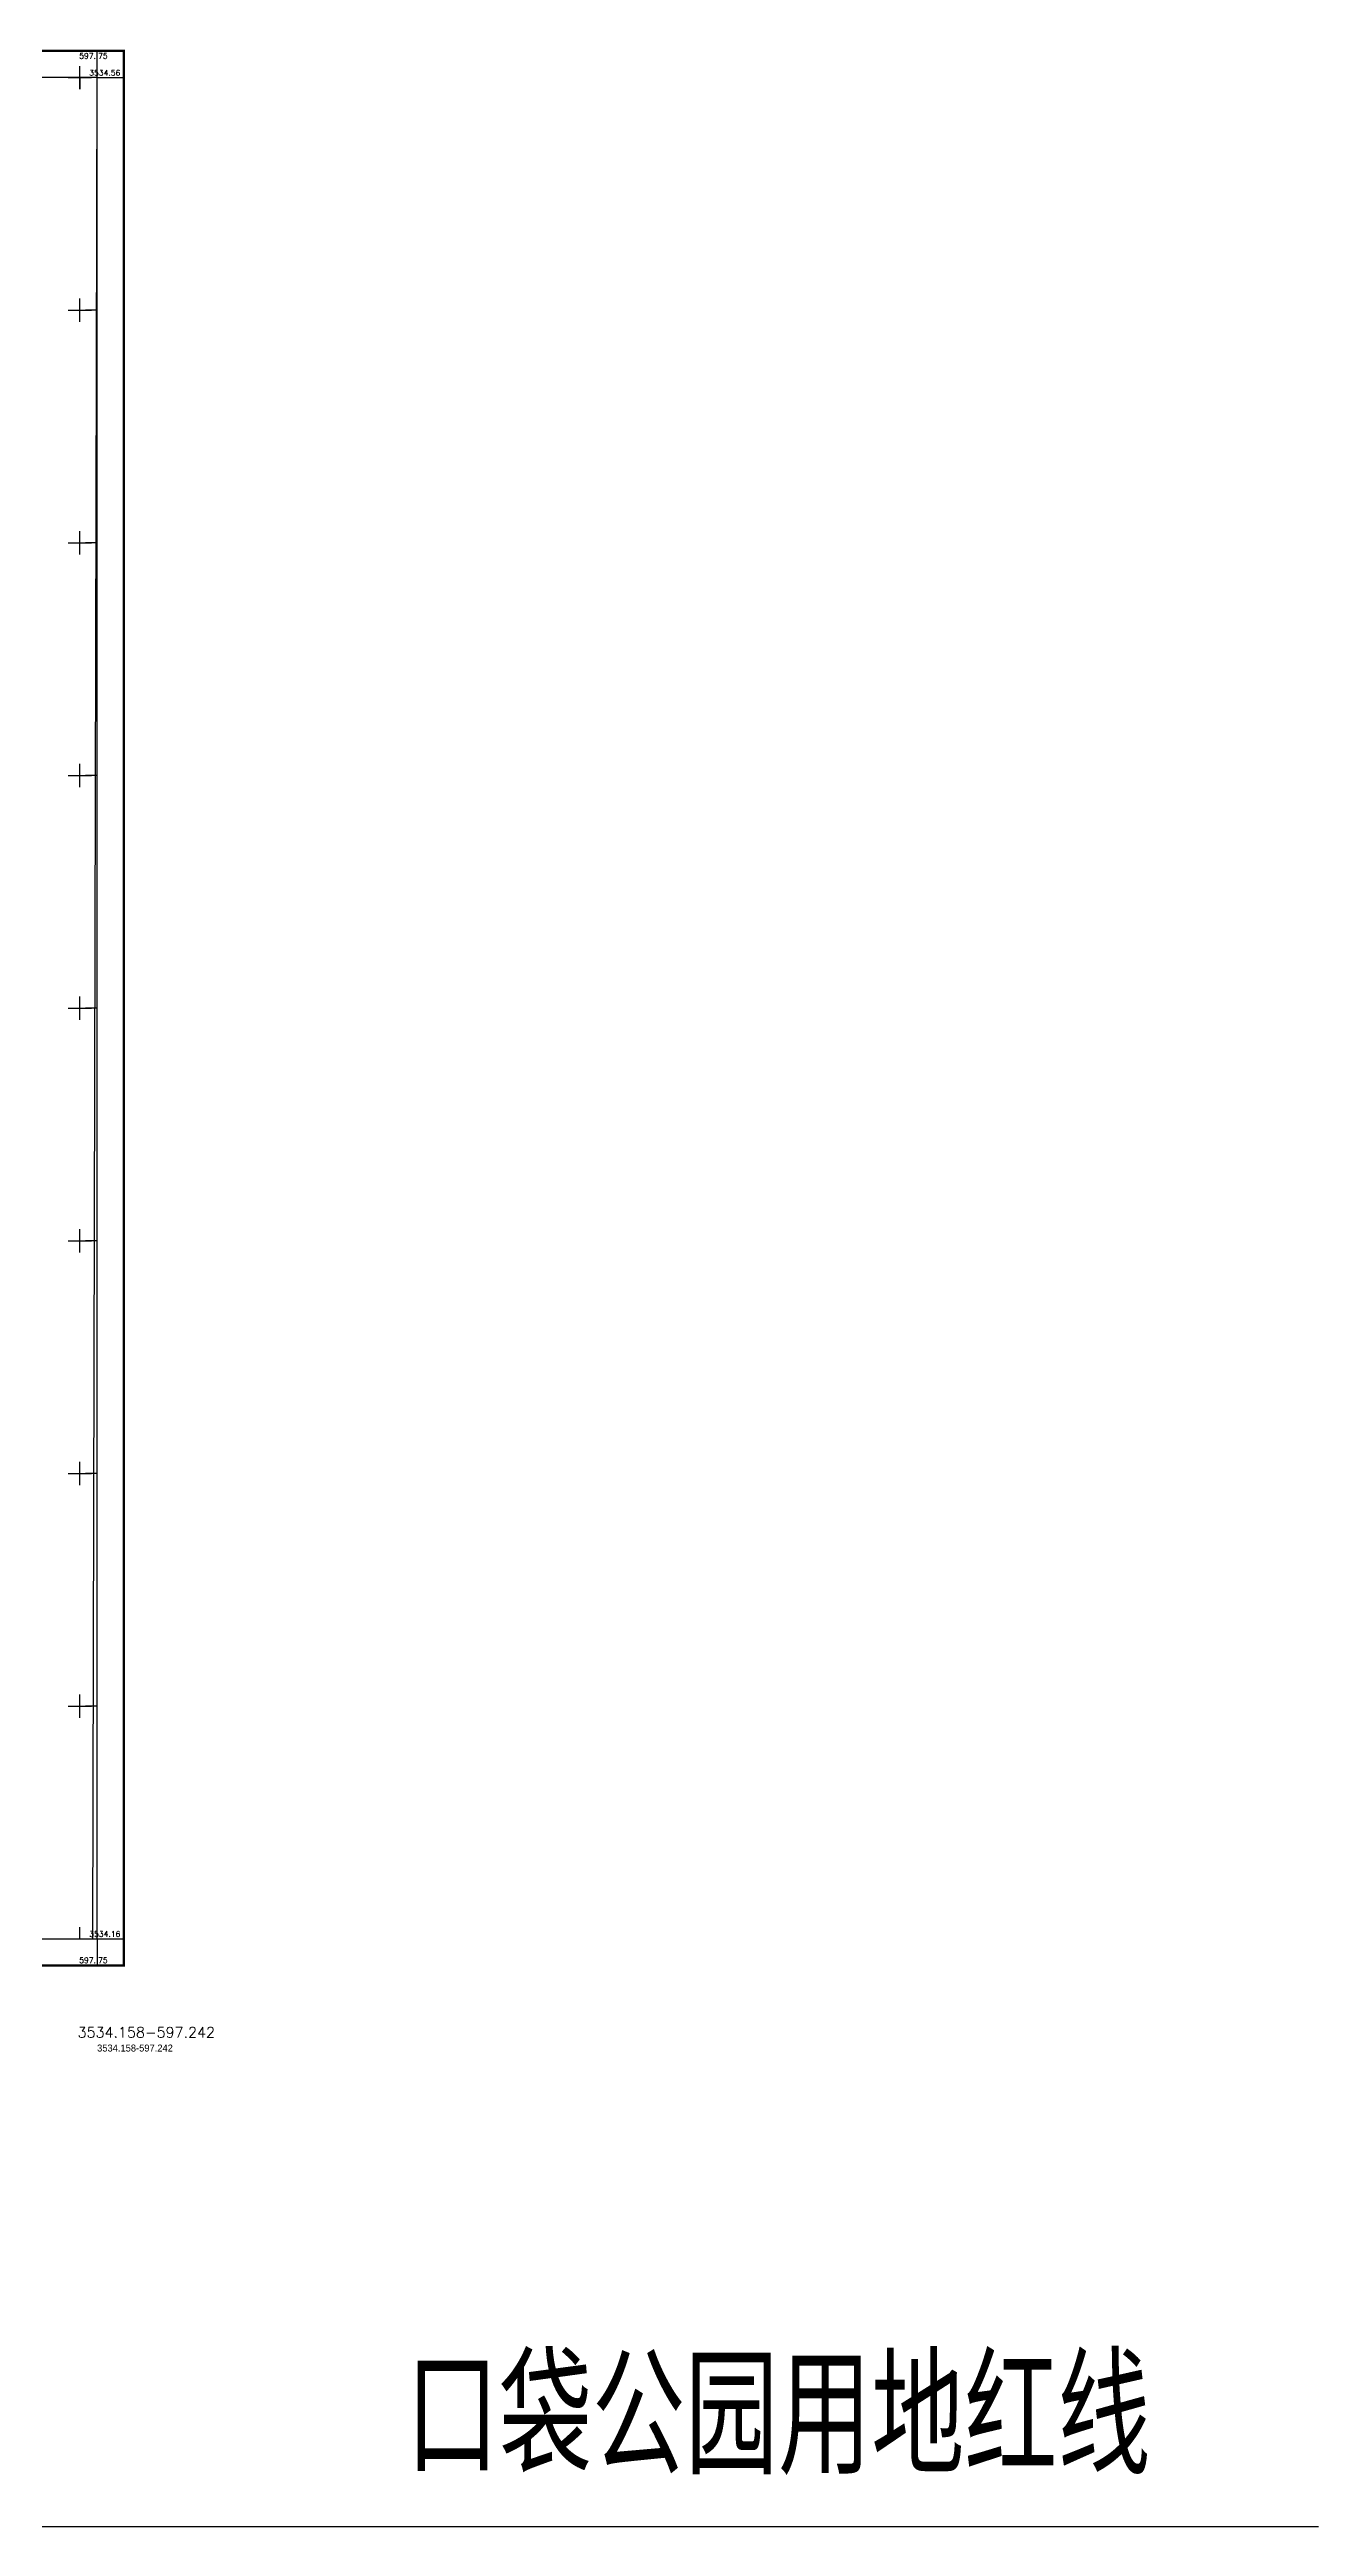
# Model space of a CAD drawing. Extents: x 597216 to 598008, y 3534032 to 3534588.
# Drawn here: x 597735 to 598008, y 3534032 to 3534564 of the extents above; entities that cross this region are included whole.
import ezdxf
from ezdxf.enums import TextEntityAlignment as Align

# ---------------------------------------------------------------- set-up
doc = ezdxf.new("R2010")
doc.units = 0
doc.layers.get('0').update_dxf_attribs({"linetype": 'CONTINUOUS'})
doc.layers.add('TK', color=7, linetype='CONTINUOUS')
doc.layers.add('ZJ', color=7, linetype='CONTINUOUS')
doc.styles.add('HZ', font='rs.shx', dxfattribs={"width": 0.8, "bigfont": 'hztxt.shx'})
doc.styles.add('中等线体', font='')
doc.styles.get('中等线体').set_extended_font_data('FZZhongDengXian-Z07S')

msp = doc.modelspace()

# ---------------------------------------------------------------- linework, layer by layer
at = {"linetype": 'Continuous', "flags": 128}
msp.add_lwpolyline([(597579.18, 3534242.66), (597713.67, 3534031.99), (598007.72, 3534031.99)], dxfattribs=at)
at = {"layer": 'TK', "linetype": 'Continuous'}
for p, q in [((597745.27, 3534558.36), (597745.27, 3534563.86)), ((597741.53, 3534555.82), (597741.53, 3534560.82)), ((597741.53, 3534558.36), (597741.53, 3534555.86)), ((597745.27, 3534558.36), (597750.77, 3534558.36)), ((597739.03, 3534558.32), (597744.03, 3534558.32)), ((597745.27, 3534558.32), (597742.77, 3534558.32)), ((597741.53, 3534505.82), (597741.53, 3534510.82)), ((597739.03, 3534508.32), (597744.03, 3534508.32)), ((597745.27, 3534508.32), (597742.77, 3534508.32)), ((597739.03, 3534458.32), (597744.03, 3534458.32)), ((597741.53, 3534455.82), (597741.53, 3534460.82)), ((597745.27, 3534458.32), (597742.77, 3534458.32)), ((597741.53, 3534405.82), (597741.53, 3534410.82)), ((597739.03, 3534408.32), (597744.03, 3534408.32)), ((597745.27, 3534408.32), (597742.77, 3534408.32)), ((597739.03, 3534358.32), (597744.03, 3534358.32)), ((597741.53, 3534355.82), (597741.53, 3534360.82)), ((597745.27, 3534358.32), (597742.77, 3534358.32)), ((597739.03, 3534308.32), (597744.03, 3534308.32)), ((597741.53, 3534305.82), (597741.53, 3534310.82)), ((597745.27, 3534308.32), (597742.77, 3534308.32)), ((597741.53, 3534255.82), (597741.53, 3534260.82)), ((597739.03, 3534258.32), (597744.03, 3534258.32)), ((597745.27, 3534258.32), (597742.77, 3534258.32)), ((597739.03, 3534208.32), (597744.03, 3534208.32)), ((597741.53, 3534205.82), (597741.53, 3534210.82)), ((597745.27, 3534208.32), (597742.77, 3534208.32)), ((597741.53, 3534158.32), (597741.53, 3534160.82)), ((597745.27, 3534158.32), (597750.77, 3534158.32)), ((597745.27, 3534158.32), (597745.27, 3534152.82))]:
    msp.add_line(p, q, dxfattribs=at)
at = {"layer": 'TK', "linetype": 'Continuous', "const_width": 0.5, "flags": 128}
msp.add_lwpolyline([(597235.78, 3534152.57), (597751.02, 3534152.57), (597751.02, 3534564.11), (597235.78, 3534564.11)], close=True, dxfattribs=at)
at = {"layer": 'TK', "linetype": 'Continuous', "flags": 128}
for points in [[(597241.53, 3534158.32), (597744.34, 3534158.32), (597745.27, 3534558.36), (597241.53, 3534559.29)], [(597241.53, 3534158.32), (597745.27, 3534158.32), (597745.27, 3534558.36), (597241.53, 3534558.36)]]:
    msp.add_lwpolyline(points, close=True, dxfattribs=at)

# ---------------------------------------------------------------- texts
at = {"layer": 'TK', "linetype": 'Continuous', "style": 'HZ'}
for s, p in [('597.', (597745.02, 3534562.99)), ('3534.56', (597750.27, 3534559.36)), ('3534.16', (597750.27, 3534159.32)), ('597.', (597745.02, 3534153.69))]:
    msp.add_text(s, height=1.2, dxfattribs=at).set_placement(p, align=Align.MIDDLE_RIGHT)
for p in [(597745.47, 3534562.99), (597745.47, 3534153.69)]:
    msp.add_text('75', height=1.2, dxfattribs=at).set_placement(p, align=Align.MIDDLE_LEFT)
msp.add_text('3534.158-597.242', height=2.25, dxfattribs=at).set_placement((597755.84, 3534139.32), align=Align.TOP_CENTER)
at = {"layer": 'TK', "linetype": 'Continuous', "style": '中等线体'}
msp.add_text('3534.158-597.242', height=1.5, dxfattribs=at).set_placement((597745.27, 3534135.57), align=Align.TOP_LEFT)
at = {"layer": 'ZJ', "linetype": 'Continuous', "style": 'HZ', "width": 0.8}
msp.add_text('口袋公园用地红线', height=25, dxfattribs=at).set_placement((597891.63, 3534056.94), align=Align.MIDDLE)

doc.saveas('drawing.dxf')
